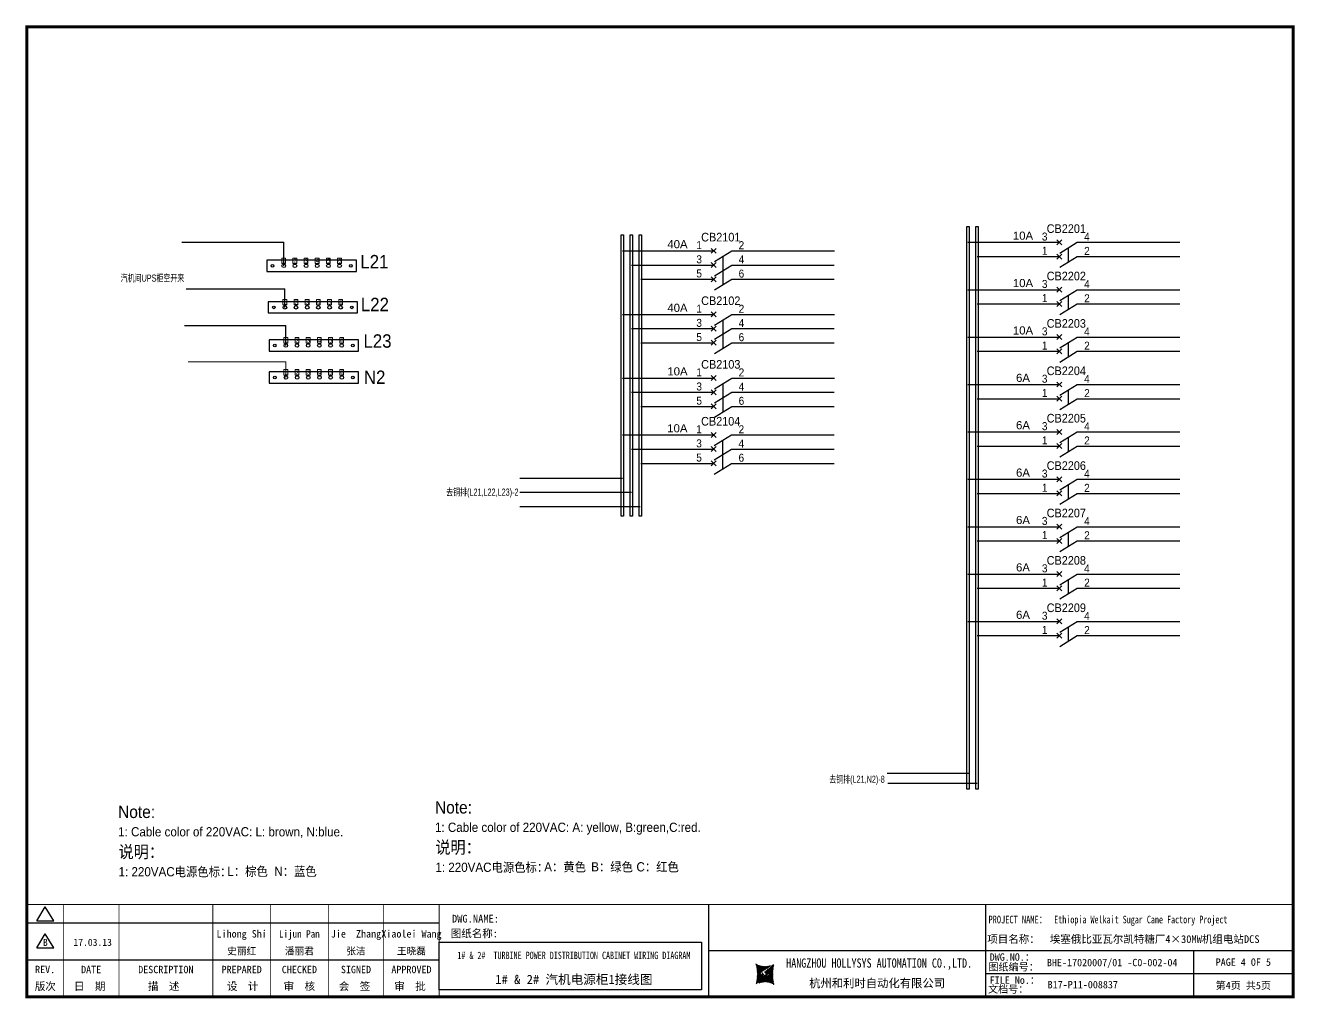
# Model space of a CAD drawing. Extents: x 81444 to 119867, y -54538 to -28747.
# Drawn here: x 106444 to 110570, y -41299 to -38137 of the extents above; entities that cross this region are included whole.
import ezdxf
from ezdxf.enums import TextEntityAlignment as Align
from ezdxf.lldxf.tags import DXFTag

# ---------------------------------------------------------------- set-up
doc = ezdxf.new("R2010")
doc.units = 0
doc.header["$LTSCALE"] = 100
doc.header["$MEASUREMENT"] = 0
for name, color, linetype in [('t', 1, 'Continuous'), ('标准图框及表格', 7, 'Continuous'), ('空气开关', 7, 'Continuous')]:
    doc.layers.add(name, color=color, linetype=linetype)
doc.layers.add('细实线', color=7, linetype='Continuous', lineweight=20)
doc.styles.add('HZ', font='arial.ttf', dxfattribs={"width": 0.7})
doc.styles.get("Standard").update_dxf_attribs({"font": ''})
doc.styles.get('Standard').set_extended_font_data('SimSun')
tags = doc.linetypes.add('CENTER', pattern=[2, 1.25, -0.25, 0.25, -0.25]).pattern_tags.tags
tags[10:11] = [DXFTag(74, 4), DXFTag(75, 0), DXFTag(340, '0'), DXFTag(46, 1.0), DXFTag(50, 0.0), DXFTag(44, 0.0), DXFTag(45, 0.0)]
tags[8:9] = [DXFTag(74, 4), DXFTag(75, 0), DXFTag(340, '0'), DXFTag(46, 1.0), DXFTag(50, 0.0), DXFTag(44, 0.0), DXFTag(45, 0.0)]
tags[6:7] = [DXFTag(74, 4), DXFTag(75, 0), DXFTag(340, '0'), DXFTag(46, 1.0), DXFTag(50, 0.0), DXFTag(44, 0.0), DXFTag(45, 0.0)]
tags[4:5] = [DXFTag(74, 4), DXFTag(75, 0), DXFTag(340, '0'), DXFTag(46, 1.0), DXFTag(50, 0.0), DXFTag(44, 0.0), DXFTag(45, 0.0)]
pattern_1 = [(45, (0, 0), (-0.736262898216564, 0.7362628982165641), [])]

# ---------------------------------------------------------------- blocks, each defined once
blk = doc.blocks.new('供电端子')
at = {"style": 'HZ', "width": 0.7}
blk.add_attdef('供电端子', (0, 0), '', height=17, dxfattribs=at)
blk = doc.blocks.new('图框')
at = {"layer": '标准图框及表格'}
h = blk.add_hatch(dxfattribs=at)
h.set_pattern_fill('ANSI31', color=5, scale=8.329863809039892, style=0)
h.set_pattern_definition(pattern_1)
edge = h.paths.add_edge_path()
edge.add_arc((2399.257256036391, -2998.153851416566), 55.18534773488954, 238.1092081981581, 291.6531626184834)
edge.add_line((2419.619937407027, -3049.445018414634), (2388.525499730735, -3070.242821799802))
edge.add_arc((2238.907377712399, -3078.328790578547), 135.3602868968974, 346.3915348661821, 374.2500326978034)
edge.add_line((2370.467593623529, -3110.177132109857), (2397.50623789792, -3087.85242802291))
edge.add_line((2391.339199201146, -3080.281448750429), (2396.143986595598, -3080.898839897796))
edge.add_spline(control_points=[(2397.470018868538, -3087.887634953957), (2398.35948137939, -3087.023080631327), (2399.970992452319, -3085.456697735681), (2399.869182150054, -3081.252294174519), (2397.426500162081, -3081.012803431273), (2396.121921064187, -3080.884897048199)], knot_values=[0, 0, 0, 0, 6.844331067525468, 12.40042740766005, 18.76924275352248, 18.76924275352248, 18.76924275352248, 18.76924275352248], weights=[1, 1, 1, 1, 1, 1], degree=3, periodic=0)
edge.add_spline(control_points=[(2388.515363058686, -3070.265433304907), (2387.789374929038, -3070.86905758363), (2386.478198365832, -3071.959237952229), (2385.544096281083, -3073.38263759949), (2385.127199159644, -3074.017912079413)], knot_values=[0, 0, 0, 0, 5.253673658024614, 9.488438564008057, 9.488438564008057, 9.488438564008057, 9.488438564008057], weights=[1, 1, 1, 1, 1], degree=3, periodic=0)
edge.add_spline(control_points=[(2386.272665588534, -3072.281716856574), (2385.721471206634, -3072.905523096015), (2384.632427465753, -3074.386714445929), (2384.912828655535, -3077.72895088909), (2387.858851342782, -3079.895552619193), (2390.185443934519, -3080.145534927004), (2391.314573401905, -3080.266855002868)], knot_values=[10.66597461496156, 10.66597461496156, 10.66597461496156, 10.66597461496156, 18.97770399508879, 28.89455822145742, 41.119553648298, 52.64692538081317, 52.64692538081317, 52.64692538081317, 52.64692538081317], weights=[1, 1, 1, 1, 1, 1, 1], degree=3, periodic=0)
h = blk.add_hatch(dxfattribs=at)
h.set_pattern_fill('ANSI31', color=3, scale=8.329863809039892, style=0)
h.set_pattern_definition(pattern_1)
edge = h.paths.add_edge_path()
edge.add_line((2402.469732125144, -3075.776359090531), (2407.706041465404, -3076.440586092609))
edge.add_spline(control_points=[(2401.044493204623, -3068.769946203269), (2400.155030693568, -3069.634500525768), (2398.543519620813, -3071.200883421574), (2398.645329922932, -3075.40528698259), (2401.088011911052, -3075.644777725895), (2402.392591008975, -3075.772684108895)], knot_values=[0, 0, 0, 0, 6.844331067526932, 12.40042740766158, 18.76924275352342, 18.76924275352342, 18.76924275352342, 18.76924275352342], weights=[1, 1, 1, 1, 1, 1], degree=3, periodic=0)
edge.add_line((2428.046918449632, -3046.480449047325), (2401.008274175249, -3068.805153134272))
edge.add_spline(control_points=[(2412.625169549749, -3083.918607966574), (2413.015644598316, -3083.422785431954), (2413.86377905187, -3082.052674005965), (2413.601683417044, -3078.928630268005), (2410.655660730175, -3076.762028538062), (2408.329068138031, -3076.512046230251), (2407.199938671052, -3076.390726154226)], knot_values=[12.65408913243743, 12.65408913243743, 12.65408913243743, 12.65408913243743, 18.97770399508879, 28.89455822145742, 41.119553648298, 52.64692538081317, 52.64692538081317, 52.64692538081317, 52.64692538081317], weights=[1, 1, 1, 1, 1, 1, 1], degree=3, periodic=0)
edge.add_line((2411.626283690712, -3084.975693399283), (2412.781242849298, -3083.732051979769))
edge.add_line((2410.021343801694, -3086.399138189481), (2411.626283690712, -3084.975693399414))
edge.add_line((2378.894574665755, -3107.212562742519), (2409.989012342048, -3086.414759357351))
edge.add_arc((2399.257256036391, -3158.503729740543), 55.18534773488965, 58.10920819815809, 111.6531626184834)
edge.add_arc((2559.607134360383, -3078.328790578547), 135.360286896897, 166.3915348661823, 194.2500326978024)
at = {"color": 7}
for p, q in [((2215.642035047145, -2851.581424744189), (2215.642035047145, -3151.581424744189)), ((3115.642035047145, -2851.581424744189), (3115.642035047145, -3151.581424744189)), ((0, -2911.581424744189), (1340.158172602998, -2911.581424744189)), ((2215.642035047145, -3001.581424744189), (3115.642035047145, -3001.581424744189)), ((3115.642035047145, -3001.581424744189), (4115.642035047145, -3001.581424744189)), ((3791.785572043125, -3001.581424744189), (3791.785572043125, -3151.581424744189)), ((0, -3031.581424744189), (1340.158172602998, -3031.581424744189)), ((4115.642035047145, -3076.581424744189), (3115.642035047145, -3076.581424744189))]:
    blk.add_line(p, q, dxfattribs=at)
at = {"color": 7, "const_width": 3}
blk.add_lwpolyline([(4115.642035047145, -2851.581424744189), (0, -2851.581424744189)], dxfattribs=at)
at = {"layer": 't', "color": 7}
for p, q in [((31.94938321653171, -2904.992613363662), (59.89920926059131, -2859.122325316828)), ((87.8490353046218, -2904.992613363662), (59.89920926059131, -2859.122325316828)), ((31.94938321653171, -2904.992613363662), (87.8490353046218, -2904.992613363662)), ((31.94938321653171, -2992.977239491032), (59.89920926059131, -2947.106951444141)), ((87.8490353046218, -2992.977239491032), (59.89920926059131, -2947.106951444141)), ((31.94938321653171, -2992.977239491032), (87.8490353046218, -2992.977239491032))]:
    blk.add_line(p, q, dxfattribs=at)
at = {"layer": 't', "color": 7, "const_width": 9.61519705431492}
blk.add_lwpolyline([(4115.642035047145, -3151.581424744189), (4115.642035047145, 0), (0, 0), (0, -3151.581424744189)], close=True, dxfattribs=at)
at = {"layer": 't', "color": 7, "const_width": 2.40379926357873}
for points in [[(118.7653193609731, -2852.783324375967), (118.7653193609731, -3151.581424744189)], [(299.0502641293569, -2852.783324375967), (299.0502641293569, -3151.581424744189)], [(604.3883150879992, -2852.783324375967), (604.3883150879992, -3156.41304604568)], [(791.9882990770857, -2852.783324375967), (791.9882990770857, -3156.41304604568)], [(979.588283066143, -2852.783324375967), (979.588283066143, -3156.41304604568)], [(1159.873227834585, -2852.783324375967), (1159.873227834585, -3156.41304604568)], [(1340.158172602998, -2852.783324375967), (1340.158172602998, -3156.41304604568)]]:
    blk.add_lwpolyline(points, dxfattribs=at)
at = {"color": 7, "linetype": 'CENTER'}
for s, height, p in [('图纸编号：', 24, (3125.2212882557, -3066.664538382978)), ('杭州和利时自动化有限公司', 27, (2542.549152440595, -3121.114498389041)), ('文档号：', 24, (3124.032392707933, -3138.728717091954))]:
    blk.add_text(s, height=height, dxfattribs=at).set_placement(p)
at = {"color": 7, "flags": 8}
for tag, p, height in [('DWG.NAME:', (1381.636459220965, -2910.37952511241), 25), ('PROJECTNAME:', (3125.480185663539, -2912.807924402037), 24), ('PROJECTNAME：', (3339.10867075545, -2913.108539231762), 25), ('DWG.NO.:', (3128.186172261583, -3030.402470643486), 24), ('图纸编号', (3315.362718925957, -3052.404678158069), 24), ('FILENO.:', (3128.672545599984, -3106.104124450346), 24), ('文档号', (3317.726365529132, -3124.132485953713), 24)]:
    blk.add_attdef(tag, p, '', height=height, dxfattribs=at)
for tag, height, p in [('A', 23, (59.89920926059131, -2974.881554149018)), ('设计时间', 23, (213.8658221408186, -2974.881554149018)), ('RENLIU', 24, (698.1883070825425, -2950.380597809435)), ('SHUFENWANG', 24, (885.7882910716289, -2950.380597809435)), ('FANGHOU', 24, (1069.730755450379, -2950.380597809435)), ('DANDANLI', 24, (1250.015700218792, -2950.380597809435)), ('刘仁', 23, (698.1883070825425, -3002.188376027443)), ('王姝芬', 23, (885.7882910716289, -3002.188376027443)), ('侯方', 23, (1069.730755450379, -3002.188376027443)), ('李丹丹', 23, (1250.015700218792, -3002.188376027443)), ('#10STATIONONTROLCABINETCOVER', 30, (1777.900103825072, -3017.182374560078)), ('REV.', 24, (59.38265968048654, -3063.048954873535)), ('DATE', 24, (208.907791745165, -3063.048954873535)), ('DESCRIPTION', 24, (451.7192896086781, -3063.048954873535)), ('PREPARED', 24, (698.1883070825425, -3063.048954873535)), ('CHECKED', 24, (885.7882910716144, -3063.048954873535)), ('SIGNED', 24, (1069.730755450364, -3063.048954873535)), ('APPROVED', 24, (1250.015700218792, -3063.048954873535)), ('PAGEXOFX', 24, (3953.713803545135, -3039.081424744189)), ('图纸名称', 30, (1777.900103825072, -3094.695064044037)), ('第几页共几页', 24, (3953.713803545135, -3114.081424744189))]:
    blk.add_attdef(tag, text='', height=height, dxfattribs=at).set_placement(p, align=Align.MIDDLE)
for tag, p in [('图纸名称:', (1377.81237181677, -2965.923337057193)), ('项目名称：', (3121.562334825969, -2984.305160940257)), ('项目名称：', (3325.036680579346, -2984.305160940257))]:
    blk.add_attdef(tag, text='', height=25, dxfattribs=at).set_placement(p, align=Align.BOTTOM_LEFT)
at = {"color": 7, "width": 0.8, "flags": 8}
blk.add_attdef('HANGZHOUHOLLYSYSAUTOMATIONCO.,LTD.', text='', height=24, dxfattribs=at).set_placement((2770.082304289484, -3045.714803244191), align=Align.MIDDLE)
at = {"layer": 't', "color": 7}
for s, p in [('版次', (59.89920926059131, -3117.600441270843)), ('日  期', (204.1999693705875, -3117.600441270843)), ('描  述', (444.4895954714448, -3117.600441270843)), ('设  计', (701.4970341851513, -3117.600441270843)), ('审  核', (885.5947788425256, -3117.600441270843)), ('会  签', (1065.022933075787, -3117.600441270843)), ('审  批', (1245.3078778442, -3117.600441270843))]:
    blk.add_text(s, height=25, dxfattribs=at).set_placement(p, align=Align.MIDDLE_CENTER)
at = {"layer": '标准图框及表格', "color": 5, "style": 'HZ'}
for s, p in [('pgqh', (2373.884875617339, -3059.677228196226)), ('hollilas', (2374.051901626051, -3085.968484618272))]:
    blk.add_text(s, height=5.205656721233694, dxfattribs=at).set_placement(p)
at = {"layer": '标准图框及表格', "color": 3, "style": 'HZ'}
for s, height, p in [('auto', 8.676094535389492, (2400.907127263781, -3074.200036411981)), ('hollysys', 4.338047267694746, (2402.5381050141, -3099.731461394062))]:
    blk.add_text(s, height=height, dxfattribs=at).set_placement(p)

msp = doc.modelspace()

# ---------------------------------------------------------------- linework, layer by layer
at = {"color": 2}
for p, q in [((106952.8044429716, -38841.39289597475), (107284.1794010996, -38841.39289597475)), ((107284.1794010996, -38918.02877951443), (107284.1794010996, -38841.39289597475)), ((108384.9716485983, -38869.21928104983), (108681.6362622275, -38869.21928104983)), ((108740.1899935387, -38869.21928104983), (109073.885455685, -38869.21928104983)), ((108384.9716485983, -39075.90340961389), (108681.6362622275, -39075.90340961389)), ((108740.1899935387, -39075.90340961389), (109073.885455685, -39075.90340961389)), ((108384.9716485983, -39282.58753817794), (108681.6362622275, -39282.58753817794)), ((108740.1899935387, -39282.58753817794), (109073.885455685, -39282.58753817794)), ((108384.6963388769, -39467.52482576229), (108681.3609525062, -39467.52482576229)), ((108739.9146838173, -39467.52482576229), (109073.6101459636, -39467.52482576229)), ((108051.6025861858, -39607.54713676416), (108385.2980483321, -39607.54713676416))]:
    msp.add_line(p, q, dxfattribs=at)
at = {"color": 43}
for p, q in [((109508.0404815811, -38841.56924649297), (109804.7050952104, -38841.56924649297)), ((109863.2588265215, -38841.56924649297), (110196.9542886678, -38841.56924649297)), ((109508.0404815811, -38995.56924649297), (109804.7050952104, -38995.56924649297)), ((109863.2588265215, -38995.56924649297), (110196.9542886678, -38995.56924649297)), ((109508.0404815811, -39149.56924649297), (109804.7050952104, -39149.56924649297)), ((109863.2588265215, -39149.56924649297), (110196.9542886678, -39149.56924649297)), ((109508.0404815811, -39303.56924649297), (109804.7050952104, -39303.56924649297)), ((109863.2588265215, -39303.56924649297), (110196.9542886678, -39303.56924649297)), ((109508.0404815811, -39457.56924649297), (109804.7050952104, -39457.56924649297)), ((109863.2588265215, -39457.56924649297), (110196.9542886678, -39457.56924649297)), ((109508.0404815811, -39611.56924649297), (109804.7050952104, -39611.56924649297)), ((109863.2588265215, -39611.56924649297), (110196.9542886678, -39611.56924649297)), ((109508.0404815811, -39765.56924649297), (109804.7050952104, -39765.56924649297)), ((109863.2588265215, -39765.56924649297), (110196.9542886678, -39765.56924649297)), ((109508.0404815811, -39919.56924649297), (109804.7050952104, -39919.56924649297)), ((109863.2588265215, -39919.56924649297), (110196.9542886678, -39919.56924649297)), ((109508.0404815811, -40073.56924649297), (109804.7050952104, -40073.56924649297)), ((109863.2588265215, -40073.56924649297), (110196.9542886678, -40073.56924649297)), ((109245.8472951735, -40566.5539183299), (109512.3559343575, -40566.5539183299))]:
    msp.add_line(p, q, dxfattribs=at)
at = {"color": 6}
for p, q in [((109812.7969740577, -38849.66112534031), (109796.613216363, -38833.47736764564)), ((109796.613216363, -38849.66112534031), (109812.7969740577, -38833.47736764564)), ((109806.7871515854, -38876.35723267061), (109863.2588265215, -38841.56924649297)), ((108689.7281410749, -38877.31115989717), (108673.5443833802, -38861.1274022025)), ((108673.5443833802, -38877.31115989717), (108689.7281410749, -38861.1274022025)), ((108683.7183186026, -38904.00726722746), (108740.1899935387, -38869.21928104983)), ((109796.613216363, -38895.77276077181), (109812.7969740577, -38879.58900307714)), ((109812.7969740577, -38895.77276077181), (109796.613216363, -38879.58900307714)), ((109806.7871515854, -38922.46886810211), (109863.2588265215, -38887.68088192448)), ((108673.5443833802, -38923.42279532867), (108689.7281410749, -38907.239037634)), ((108689.7281410749, -38923.42279532867), (108673.5443833802, -38907.239037634)), ((108683.7183186026, -38950.11890265896), (108740.1899935387, -38915.33091648133)), ((108673.5443833802, -38969.53443076017), (108689.7281410749, -38953.3506730655)), ((108689.7281410749, -38969.53443076017), (108673.5443833802, -38953.3506730655)), ((108683.7183186026, -38996.23053809047), (108740.1899935387, -38961.44255191283)), ((109812.7969740577, -39003.66112534031), (109796.613216363, -38987.47736764564)), ((109796.613216363, -39003.66112534031), (109812.7969740577, -38987.47736764564)), ((109806.7871515854, -39030.35723267061), (109863.2588265215, -38995.56924649297)), ((109812.7969740577, -39049.77276077181), (109796.613216363, -39033.58900307714)), ((109796.613216363, -39049.77276077181), (109812.7969740577, -39033.58900307714)), ((109806.7871515854, -39076.46886810211), (109863.2588265215, -39041.68088192448)), ((108689.7281410749, -39083.99528846122), (108673.5443833802, -39067.81153076655)), ((108673.5443833802, -39083.99528846122), (108689.7281410749, -39067.81153076655)), ((108683.7183186026, -39110.69139579152), (108740.1899935387, -39075.90340961389)), ((108673.5443833802, -39130.10692389272), (108689.7281410749, -39113.92316619805)), ((108689.7281410749, -39130.10692389272), (108673.5443833802, -39113.92316619805)), ((108683.7183186026, -39156.80303122302), (108740.1899935387, -39122.01504504539)), ((109796.613216363, -39157.66112534031), (109812.7969740577, -39141.47736764564)), ((109812.7969740577, -39157.66112534031), (109796.613216363, -39141.47736764564)), ((108673.5443833802, -39176.21855932422), (108689.7281410749, -39160.03480162955)), ((108689.7281410749, -39176.21855932422), (108673.5443833802, -39160.03480162955)), ((108683.7183186026, -39202.91466665452), (108740.1899935387, -39168.12668047689)), ((109796.613216363, -39203.77276077181), (109812.7969740577, -39187.58900307714)), ((109812.7969740577, -39203.77276077181), (109796.613216363, -39187.58900307714)), ((109806.7871515854, -39184.35723267061), (109863.2588265215, -39149.56924649297)), ((109806.7871515854, -39230.46886810211), (109863.2588265215, -39195.68088192448)), ((108689.7281410749, -39290.67941702528), (108673.5443833802, -39274.49565933061)), ((108673.5443833802, -39290.67941702528), (108689.7281410749, -39274.49565933061)), ((108683.7183186026, -39317.37552435557), (108740.1899935387, -39282.58753817794)), ((109812.7969740577, -39311.66112534031), (109796.613216363, -39295.47736764564)), ((109796.613216363, -39311.66112534031), (109812.7969740577, -39295.47736764564)), ((109806.7871515854, -39338.35723267061), (109863.2588265215, -39303.56924649297)), ((108673.5443833802, -39336.79105245678), (108689.7281410749, -39320.60729476211)), ((108689.7281410749, -39336.79105245678), (108673.5443833802, -39320.60729476211)), ((108683.7183186026, -39363.48715978707), (108740.1899935387, -39328.69917360944)), ((109812.7969740577, -39357.77276077181), (109796.613216363, -39341.58900307714)), ((109796.613216363, -39357.77276077181), (109812.7969740577, -39341.58900307714)), ((109806.7871515854, -39384.46886810211), (109863.2588265215, -39349.68088192448)), ((108673.5443833802, -39382.90268788828), (108689.7281410749, -39366.71893019361)), ((108689.7281410749, -39382.90268788828), (108673.5443833802, -39366.71893019361)), ((108683.7183186026, -39409.59879521858), (108740.1899935387, -39374.81080904094)), ((108689.4528313535, -39475.61670460962), (108673.2690736588, -39459.43294691495)), ((108673.2690736588, -39475.61670460962), (108689.4528313535, -39459.43294691495)), ((108683.4430088812, -39502.31281193992), (108739.9146838173, -39467.52482576229)), ((109796.613216363, -39465.66112534031), (109812.7969740577, -39449.47736764564)), ((109812.7969740577, -39465.66112534031), (109796.613216363, -39449.47736764564)), ((109806.7871515854, -39492.35723267061), (109863.2588265215, -39457.56924649297)), ((108673.2690736588, -39521.72834004113), (108689.4528313535, -39505.54458234645)), ((108689.4528313535, -39521.72834004113), (108673.2690736588, -39505.54458234645)), ((108683.4430088812, -39548.42444737142), (108739.9146838173, -39513.63646119379)), ((109796.613216363, -39511.77276077181), (109812.7969740577, -39495.58900307714)), ((109812.7969740577, -39511.77276077181), (109796.613216363, -39495.58900307714)), ((109806.7871515854, -39538.46886810211), (109863.2588265215, -39503.68088192448)), ((108673.2690736588, -39567.83997547263), (108689.4528313535, -39551.65621777796)), ((108689.4528313535, -39567.83997547263), (108673.2690736588, -39551.65621777796)), ((108683.4430088812, -39594.53608280292), (108739.9146838173, -39559.74809662529)), ((109812.7969740577, -39619.66112534031), (109796.613216363, -39603.47736764564)), ((109796.613216363, -39619.66112534031), (109812.7969740577, -39603.47736764564)), ((109806.7871515854, -39646.35723267061), (109863.2588265215, -39611.56924649297)), ((109812.7969740577, -39665.77276077181), (109796.613216363, -39649.58900307714)), ((109796.613216363, -39665.77276077181), (109812.7969740577, -39649.58900307714)), ((109806.7871515854, -39692.46886810211), (109863.2588265215, -39657.68088192448)), ((109812.7969740577, -39773.66112534031), (109796.613216363, -39757.47736764564)), ((109796.613216363, -39773.66112534031), (109812.7969740577, -39757.47736764564)), ((109806.7871515854, -39800.35723267061), (109863.2588265215, -39765.56924649297)), ((109812.7969740577, -39819.77276077181), (109796.613216363, -39803.58900307714)), ((109796.613216363, -39819.77276077181), (109812.7969740577, -39803.58900307714)), ((109806.7871515854, -39846.46886810211), (109863.2588265215, -39811.68088192448)), ((109796.613216363, -39927.66112534031), (109812.7969740577, -39911.47736764564)), ((109812.7969740577, -39927.66112534031), (109796.613216363, -39911.47736764564)), ((109806.7871515854, -39954.35723267061), (109863.2588265215, -39919.56924649297)), ((109796.613216363, -39973.77276077181), (109812.7969740577, -39957.58900307714)), ((109812.7969740577, -39973.77276077181), (109796.613216363, -39957.58900307714)), ((109806.7871515854, -40000.46886810211), (109863.2588265215, -39965.68088192448)), ((109812.7969740577, -40081.66112534031), (109796.613216363, -40065.47736764564)), ((109796.613216363, -40081.66112534031), (109812.7969740577, -40065.47736764564)), ((109806.7871515854, -40108.35723267061), (109863.2588265215, -40073.56924649297)), ((109812.7969740577, -40127.77276077181), (109796.613216363, -40111.58900307714)), ((109796.613216363, -40127.77276077181), (109812.7969740577, -40111.58900307714)), ((109806.7871515854, -40154.46886810211), (109863.2588265215, -40119.68088192448))]:
    msp.add_line(p, q, dxfattribs=at)
at = {"color": 5}
for p, q in [((109537.7404815812, -38887.68088192448), (109804.7050952104, -38887.68088192448)), ((109863.2588265215, -38887.68088192448), (110196.3646390026, -38887.68088192448)), ((109537.7404815812, -39041.68088192448), (109804.7050952104, -39041.68088192448)), ((109863.2588265215, -39041.68088192448), (110196.3646390026, -39041.68088192448)), ((109537.7404815812, -39195.68088192448), (109804.7050952104, -39195.68088192448)), ((109863.2588265215, -39195.68088192448), (110196.3646390026, -39195.68088192448)), ((109537.7404815812, -39349.68088192448), (109804.7050952104, -39349.68088192448)), ((109863.2588265215, -39349.68088192448), (110196.3646390026, -39349.68088192448)), ((109537.7404815812, -39503.68088192448), (109804.7050952104, -39503.68088192448)), ((109863.2588265215, -39503.68088192448), (110196.3646390026, -39503.68088192448)), ((109537.7404815812, -39657.68088192448), (109804.7050952104, -39657.68088192448)), ((109863.2588265215, -39657.68088192448), (110196.3646390026, -39657.68088192448)), ((109537.7404815812, -39811.68088192448), (109804.7050952104, -39811.68088192448)), ((109863.2588265215, -39811.68088192448), (110196.3646390026, -39811.68088192448)), ((109537.7404815812, -39965.68088192448), (109804.7050952104, -39965.68088192448)), ((109863.2588265215, -39965.68088192448), (110196.3646390026, -39965.68088192448)), ((109537.7404815812, -40119.68088192448), (109804.7050952104, -40119.68088192448)), ((109863.2588265215, -40119.68088192448), (110196.3646390026, -40119.68088192448)), ((109247.3108294153, -40598.98619139868), (109537.9087609978, -40598.98619139868))]:
    msp.add_line(p, q, dxfattribs=at)
at = {"color": 3}
for p, q in [((108414.6716485983, -38915.33091648133), (108681.6362622275, -38915.33091648133)), ((108740.1899935387, -38915.33091648133), (109073.2958060198, -38915.33091648133)), ((106966.8336938714, -38992.28189250347), (107287.8914864457, -38992.28189250347)), ((107287.8914864457, -39052.98139652208), (107287.8914864457, -38992.28189250347)), ((108414.6716485983, -39122.01504504539), (108681.6362622275, -39122.01504504539)), ((108740.1899935387, -39122.01504504539), (109073.2958060198, -39122.01504504539)), ((108414.6716485983, -39328.69917360944), (108681.6362622275, -39328.69917360944)), ((108740.1899935387, -39328.69917360944), (109073.2958060198, -39328.69917360944)), ((108414.3963388769, -39513.63646119379), (108681.3609525062, -39513.63646119379)), ((108739.9146838173, -39513.63646119379), (109073.0204962984, -39513.63646119379)), ((108051.6025861858, -39653.65877219566), (108414.1742098439, -39653.65877219566))]:
    msp.add_line(p, q, dxfattribs=at)
at = {"color": 1}
for p, q in [((108444.65252771, -38961.44255191283), (108681.6362622275, -38961.44255191283)), ((108740.1899935387, -38961.44255191283), (109073.2958060198, -38961.44255191283)), ((106961.693446775, -39111.78853702733), (107291.0851115162, -39111.78853702732)), ((107291.0851115162, -39176.71007162199), (107291.0851115162, -39111.78853702732)), ((108444.65252771, -39168.12668047689), (108681.6362622275, -39168.12668047689)), ((108740.1899935387, -39168.12668047689), (109073.2958060198, -39168.12668047689)), ((108444.65252771, -39374.81080904094), (108681.6362622275, -39374.81080904094)), ((108740.1899935387, -39374.81080904094), (109073.2958060198, -39374.81080904094)), ((108444.3772179886, -39559.74809662529), (108681.3609525062, -39559.74809662529)), ((108739.9146838173, -39559.74809662529), (109073.0204962984, -39559.74809662529)), ((108051.6025861858, -39699.77040762716), (108442.6775758699, -39699.77040762716))]:
    msp.add_line(p, q, dxfattribs=at)
at = {"color": 2}
for points in [[(108388.958934922, -38817.51928104985), (108388.958934922, -39731.93326976688), (108381.1216485983, -39731.93326976688), (108381.1216485983, -38817.51928104985)], [(107229.7294010996, -38936.17877951443), (107520.1294010996, -38936.17877951443), (107520.1294010996, -38899.87877951443), (107229.7294010996, -38899.87877951443)]]:
    msp.add_lwpolyline(points, close=True, dxfattribs=at)
at = {"color": 3}
for points in [[(108418.108934922, -38817.51928104985), (108418.108934922, -39731.93326976688), (108410.2716485983, -39731.93326976688), (108410.2716485983, -38817.51928104985)], [(107233.4414864458, -39071.13139652208), (107523.8414864457, -39071.13139652208), (107523.8414864457, -39034.83139652208), (107233.4414864458, -39034.83139652208)]]:
    msp.add_lwpolyline(points, close=True, dxfattribs=at)
at = {"color": 1}
for points in [[(108447.2589349219, -38817.51928104985), (108447.2589349219, -39731.93326976688), (108439.4216485983, -39731.93326976688), (108439.4216485983, -38817.51928104985)], [(107236.6351115162, -39194.86007162199), (107527.0351115162, -39194.86007162199), (107527.0351115162, -39158.56007162199), (107236.6351115162, -39158.56007162199)], [(107789.4078680878, -41115.77793627151), (108641.9249480868, -41115.77793627151), (108641.9249480868, -41270.73222866069), (107789.4078680878, -41270.73222866069)]]:
    msp.add_lwpolyline(points, close=True, dxfattribs=at)
at = {"color": 43}
msp.add_lwpolyline([(109512.0277679048, -38789.86924649299), (109512.0277679048, -40618.69722392705), (109504.1904815812, -40618.69722392705), (109504.1904815812, -38789.86924649299)], close=True, dxfattribs=at)
at = {"color": 5}
for points in [[(109541.1777679048, -38789.86924649299), (109541.1777679048, -40618.69722392705), (109533.3404815811, -40618.69722392705), (109533.3404815811, -38789.86924649299)], [(107236.8984755928, -39298.84125505851), (107527.2984755928, -39298.84125505851), (107527.2984755928, -39262.54125505851), (107236.8984755928, -39262.54125505851)]]:
    msp.add_lwpolyline(points, close=True, dxfattribs=at)
for centre, radius in [((107247.8794010996, -38918.02877951443), 4.356000000000001), ((107284.1794010996, -38918.02877951443), 5.808000000000001), ((107320.4794010996, -38918.02877951443), 5.808000000000001), ((107356.7794010996, -38918.02877951443), 5.808000000000001), ((107393.0794010996, -38918.02877951443), 5.808000000000001), ((107429.3794010996, -38918.02877951443), 5.808000000000001), ((107465.6794010996, -38918.02877951443), 5.808000000000001), ((107501.9794010996, -38918.02877951443), 4.356000000000001), ((107251.5914864457, -39052.98139652208), 4.356000000000001), ((107287.8914864457, -39052.98139652208), 5.808000000000001), ((107324.1914864458, -39052.98139652208), 5.808000000000001), ((107360.4914864458, -39052.98139652208), 5.808000000000001), ((107396.7914864458, -39052.98139652208), 5.808000000000001), ((107433.0914864457, -39052.98139652208), 5.808000000000001), ((107469.3914864457, -39052.98139652208), 5.808000000000001), ((107505.6914864458, -39052.98139652208), 4.356000000000001), ((107254.7851115162, -39176.71007162199), 4.356000000000001), ((107291.0851115162, -39176.71007162199), 5.808000000000001), ((107327.3851115162, -39176.71007162199), 5.808000000000001), ((107363.6851115162, -39176.71007162199), 5.808000000000001), ((107399.9851115161, -39176.71007162199), 5.808000000000001), ((107436.2851115162, -39176.71007162199), 5.808000000000001), ((107472.5851115162, -39176.71007162199), 5.808000000000001), ((107508.8851115162, -39176.71007162199), 4.356000000000001), ((107255.0484755928, -39280.69125505851), 4.356000000000001), ((107291.3484755929, -39280.69125505851), 5.808000000000001), ((107327.6484755928, -39280.69125505851), 5.808000000000001), ((107363.9484755928, -39280.69125505851), 5.808000000000001), ((107400.2484755928, -39280.69125505851), 5.808000000000001), ((107436.5484755928, -39280.69125505851), 5.808000000000001), ((107472.8484755929, -39280.69125505851), 5.808000000000001), ((107509.1484755928, -39280.69125505851), 4.356000000000001)]:
    msp.add_circle(centre, radius)
at = {"layer": '空气开关', "color": 6}
for p, q in [((109835.0229890535, -38905.07487501328), (109835.0229890535, -38858.9632395818)), ((108711.9541560707, -38932.72490957013), (108711.9541560707, -38886.61327413866)), ((108711.9541560707, -38978.83654500164), (108711.9541560707, -38932.72490957016)), ((109835.0229890535, -39059.07487501328), (109835.0229890535, -39012.9632395818)), ((108711.9541560707, -39139.40903813419), (108711.9541560707, -39093.29740270272)), ((108711.9541560707, -39185.52067356569), (108711.9541560707, -39139.40903813422)), ((109835.0229890535, -39213.07487501328), (109835.0229890535, -39166.9632395818)), ((108711.9541560707, -39346.09316669824), (108711.9541560707, -39299.98153126677)), ((108711.9541560707, -39392.20480212975), (108711.9541560707, -39346.09316669827)), ((109835.0229890535, -39367.07487501328), (109835.0229890535, -39320.9632395818)), ((109835.0229890535, -39521.07487501328), (109835.0229890535, -39474.9632395818)), ((108711.6788463493, -39531.03045428259), (108711.6788463493, -39484.91881885112)), ((108711.6788463493, -39577.14208971409), (108711.6788463493, -39531.03045428262)), ((109835.0229890535, -39675.07487501328), (109835.0229890535, -39628.9632395818)), ((109835.0229890535, -39829.07487501328), (109835.0229890535, -39782.9632395818)), ((109835.0229890535, -39983.07487501328), (109835.0229890535, -39936.9632395818)), ((109835.0229890535, -40137.07487501328), (109835.0229890535, -40090.9632395818))]:
    msp.add_line(p, q, dxfattribs=at)
at = {"layer": '细实线', "color": 5}
for p in [(106973.3879902729, -39229.39950923428), (107291.3484755929, -39280.69125505851)]:
    msp.add_line(p, (107291.3484755929, -39229.39950923432), dxfattribs=at)
at = {"layer": '细实线', "color": 7}
for points in [[(107277.7923355164, -38892.6141761449), (107290.2439797483, -38892.6141761449), (107290.2439797483, -38910.18293444472), (107277.7923355164, -38910.18293444472)], [(107314.0923355164, -38892.6141761449), (107326.5439797484, -38892.6141761449), (107326.5439797484, -38910.18293444472), (107314.0923355164, -38910.18293444472)], [(107350.3923355164, -38892.6141761449), (107362.8439797483, -38892.6141761449), (107362.8439797483, -38910.18293444472), (107350.3923355164, -38910.18293444472)], [(107386.6923355164, -38892.6141761449), (107399.1439797484, -38892.6141761449), (107399.1439797484, -38910.18293444472), (107386.6923355164, -38910.18293444472)], [(107422.9923355164, -38892.6141761449), (107435.4439797484, -38892.6141761449), (107435.4439797484, -38910.18293444472), (107422.9923355164, -38910.18293444472)], [(107459.2923355164, -38892.6141761449), (107471.7439797483, -38892.6141761449), (107471.7439797483, -38910.18293444472), (107459.2923355164, -38910.18293444472)], [(107281.5044208626, -39027.56679315255), (107293.9560650945, -39027.56679315255), (107293.9560650945, -39045.13555145237), (107281.5044208626, -39045.13555145237)], [(107317.8044208626, -39027.56679315255), (107330.2560650945, -39027.56679315255), (107330.2560650945, -39045.13555145237), (107317.8044208626, -39045.13555145237)], [(107354.1044208626, -39027.56679315255), (107366.5560650945, -39027.56679315255), (107366.5560650945, -39045.13555145237), (107354.1044208626, -39045.13555145237)], [(107390.4044208626, -39027.56679315255), (107402.8560650945, -39027.56679315255), (107402.8560650945, -39045.13555145237), (107390.4044208626, -39045.13555145237)], [(107426.7044208626, -39027.56679315255), (107439.1560650945, -39027.56679315255), (107439.1560650945, -39045.13555145237), (107426.7044208626, -39045.13555145237)], [(107463.0044208626, -39027.56679315255), (107475.4560650945, -39027.56679315255), (107475.4560650945, -39045.13555145237), (107463.0044208626, -39045.13555145237)], [(107284.698045933, -39151.29546825245), (107297.1496901649, -39151.29546825245), (107297.1496901649, -39168.86422655227), (107284.698045933, -39168.86422655227)], [(107320.998045933, -39151.29546825245), (107333.4496901649, -39151.29546825245), (107333.4496901649, -39168.86422655227), (107320.998045933, -39168.86422655227)], [(107357.298045933, -39151.29546825245), (107369.7496901649, -39151.29546825245), (107369.7496901649, -39168.86422655227), (107357.298045933, -39168.86422655227)], [(107393.598045933, -39151.29546825245), (107406.0496901649, -39151.29546825245), (107406.0496901649, -39168.86422655227), (107393.598045933, -39168.86422655227)], [(107429.898045933, -39151.29546825245), (107442.3496901649, -39151.29546825245), (107442.3496901649, -39168.86422655227), (107429.898045933, -39168.86422655227)], [(107466.198045933, -39151.29546825245), (107478.6496901649, -39151.29546825245), (107478.6496901649, -39168.86422655227), (107466.198045933, -39168.86422655227)], [(107284.9614100097, -39255.27665168898), (107297.4130542416, -39255.27665168898), (107297.4130542416, -39272.8454099888), (107284.9614100097, -39272.8454099888)], [(107321.2614100097, -39255.27665168898), (107333.7130542416, -39255.27665168898), (107333.7130542416, -39272.8454099888), (107321.2614100097, -39272.8454099888)], [(107357.5614100097, -39255.27665168898), (107370.0130542416, -39255.27665168898), (107370.0130542416, -39272.8454099888), (107357.5614100097, -39272.8454099888)], [(107393.8614100097, -39255.27665168898), (107406.3130542416, -39255.27665168898), (107406.3130542416, -39272.8454099888), (107393.8614100097, -39272.8454099888)], [(107430.1614100097, -39255.27665168898), (107442.6130542416, -39255.27665168898), (107442.6130542416, -39272.8454099888), (107430.1614100097, -39272.8454099888)], [(107466.4614100097, -39255.27665168898), (107478.9130542416, -39255.27665168898), (107478.9130542416, -39272.8454099888), (107466.4614100097, -39272.8454099888)]]:
    msp.add_lwpolyline(points, close=True, dxfattribs=at)

# ---------------------------------------------------------------- block references
at = {"color": 1}
ref = msp.add_blockref('图框', (106449.2496954848, -38141.47210821904), dxfattribs=at)
ref.add_attrib('第几页共几页', '第4页 共5页', dxfattribs={"color": 7, "height": 24, "flags": 8}).set_placement((110402.9634990299, -41255.55353296323), align=Align.MIDDLE)
ref.add_attrib('图纸编号', 'BHE-17020007/01 -C0-002-04', (109764.6124144107, -41193.87678637711), dxfattribs={"color": 7, "height": 24, "flags": 8})
ref.add_attrib('文档号', 'B17-P11-008837', (109766.9760610139, -41265.60459417275), dxfattribs={"color": 7, "height": 24, "flags": 8})
ref.add_attrib('图纸名称', '1# & 2# 汽机电源柜1接线图', dxfattribs={"color": 7, "height": 30, "flags": 8}).set_placement((108227.1497993098, -41236.16717226308), align=Align.MIDDLE)
ref.add_attrib('刘仁', '史丽红', dxfattribs={"color": 7, "height": 23, "flags": 8}).set_placement((107147.4380025673, -41143.66048424648), align=Align.MIDDLE)
ref.add_attrib('王姝芬', '潘丽君', dxfattribs={"color": 7, "height": 23, "flags": 8}).set_placement((107335.0379865564, -41143.66048424648), align=Align.MIDDLE)
ref.add_attrib('侯方', '张洁', dxfattribs={"color": 7, "height": 23, "flags": 8}).set_placement((107518.9804509351, -41143.66048424648), align=Align.MIDDLE)
ref.add_attrib('李丹丹', '王晓磊', dxfattribs={"color": 7, "height": 23, "flags": 8}).set_placement((107699.2653957036, -41143.66048424648), align=Align.MIDDLE)
ref.add_attrib('设计时间', '17.03.13', dxfattribs={"color": 7, "height": 23, "flags": 8}).set_placement((106663.1155176256, -41116.35366236806), align=Align.MIDDLE)
ref.add_attrib('A', 'B', dxfattribs={"color": 7, "height": 23, "flags": 8}).set_placement((106509.1489047454, -41116.35366236806), align=Align.MIDDLE)
ref.add_attrib('REV.', 'REV.', dxfattribs={"color": 7, "height": 24, "flags": 8}).set_placement((106508.6323551653, -41204.52106309257), align=Align.MIDDLE)
ref.add_attrib('DATE', 'DATE', dxfattribs={"color": 7, "height": 24, "flags": 8}).set_placement((106658.1574872299, -41204.52106309257), align=Align.MIDDLE)
ref.add_attrib('DESCRIBE', 'DESCRIPTION', dxfattribs={"color": 7, "height": 24, "flags": 8}).set_placement((106900.9689850934, -41204.52106309257), align=Align.MIDDLE)
ref.add_attrib('PREPARE', 'PREPARED', dxfattribs={"color": 7, "height": 24, "flags": 8}).set_placement((107147.4380025673, -41204.52106309257), align=Align.MIDDLE)
ref.add_attrib('VERIFY', 'CHECKED', dxfattribs={"color": 7, "height": 24, "flags": 8}).set_placement((107335.0379865564, -41204.52106309257), align=Align.MIDDLE)
ref.add_attrib('SIGN', 'SIGNED', dxfattribs={"color": 7, "height": 24, "flags": 8}).set_placement((107518.9804509351, -41204.52106309257), align=Align.MIDDLE)
ref.add_attrib('APPROVER', 'APPROVED', dxfattribs={"color": 7, "height": 24, "flags": 8}).set_placement((107699.2653957036, -41204.52106309257), align=Align.MIDDLE)
ref.add_attrib('RENLIU', 'Lihong Shi', dxfattribs={"color": 7, "height": 24, "flags": 8}).set_placement((107147.4380025673, -41091.85270602848), align=Align.MIDDLE)
ref.add_attrib('SHUFENWANG', 'Lijun Pan', dxfattribs={"color": 7, "height": 24, "width": 0.9, "flags": 8}).set_placement((107335.0379865564, -41091.85270602848), align=Align.MIDDLE)
ref.add_attrib('FANGHOU', 'Jie  Zhang', dxfattribs={"color": 7, "height": 24, "flags": 8}).set_placement((107518.9804509351, -41091.85270602848), align=Align.MIDDLE)
ref.add_attrib('DANDANLI', 'Xiaolei Wang', dxfattribs={"color": 7, "height": 24, "flags": 8}).set_placement((107699.2653957036, -41091.85270602848), align=Align.MIDDLE)
ref.add_attrib('DWG.NAME:', 'DWG.NAME:', (107830.8861547057, -41051.85163333145), dxfattribs={"color": 7, "height": 25, "flags": 8})
ref.add_attrib('#10STATIONONTROLCABINETCOVER', '1# & 2#  TURBINE POWER DISTRIBUTION CABINET WIRING DIAGRAM', dxfattribs={"color": 7, "height": 24, "width": 0.8, "flags": 8}).set_placement((108227.1497993098, -41158.65448277911), align=Align.MIDDLE)
ref.add_attrib('图纸名称:', '图纸名称:', dxfattribs={"color": 7, "height": 25, "flags": 8}).set_placement((107827.0620673015, -41107.39544527623), align=Align.BOTTOM_LEFT)
ref.add_attrib('HANGZHOUHOLLYSYSAUTOMATIONCO.,LTD', 'HANGZHOU HOLLYSYS AUTOMATION CO.,LTD.', dxfattribs={"color": 7, "height": 30, "width": 0.8, "flags": 8}).set_placement((109219.3319997742, -41187.18691146323), align=Align.MIDDLE)
ref.add_attrib('PROJECTNAME：', 'PROJECT NAME：', (109574.6361177149, -41054.5806474508), dxfattribs={"color": 7, "height": 25, "width": 0.8, "flags": 8})
ref.add_attrib('项目名称：', '项目名称：', dxfattribs={"color": 7, "height": 25, "flags": 8}).set_placement((109570.8120303107, -41125.7772691593), align=Align.BOTTOM_LEFT)
ref.add_attrib('PROJECTNAME：', 'Ethiopia Welkait Sugar Cane Factory Project', (109788.3583662402, -41054.5806474508), dxfattribs={"color": 7, "height": 25, "width": 0.7, "flags": 8})
ref.add_attrib('项目名称：', '埃塞俄比亚瓦尔凯特糖厂4×30MW机组电站DCS', dxfattribs={"color": 7, "height": 25, "flags": 8}).set_placement((109774.2863760641, -41125.7772691593), align=Align.BOTTOM_LEFT)
ref.add_attrib('PAGEXOFX', 'PAGE 4 OF 5', dxfattribs={"color": 7, "height": 24, "flags": 8}).set_placement((110402.9634990299, -41180.55353296323), align=Align.MIDDLE)
ref.add_attrib('DWG.NO.：', 'DWG.NO.：', (109578.6247441047, -41176.06065451856), dxfattribs={"color": 7, "height": 24, "flags": 8})
ref.add_attrib('FILENO.：', 'FILE No.：', (109578.6247441047, -41251.06065451856), dxfattribs={"color": 7, "height": 24, "flags": 8})
ref = msp.add_blockref('供电端子', (108704.6242074505, -38838.751124479), dxfattribs=dict(xscale=0.9349999999976717, yscale=0.9349999999976717))
ref.add_attrib('供电端子', 'CB2101', dxfattribs={"height": 28.05, "style": 'HZ', "width": 0.9}).set_placement((108704.6242074505, -38838.751124479), align=Align.CENTER)
ref = msp.add_blockref('供电端子', (109686.8930404334, -38833.10108992214), dxfattribs=dict(xscale=0.9349999999976717, yscale=0.9349999999976717))
ref.add_attrib('供电端子', '10A', dxfattribs={"height": 26.4, "style": 'HZ'}).set_placement((109686.8930404334, -38833.10108992214), align=Align.CENTER)
ref = msp.add_blockref('供电端子', (109827.6930404334, -38811.10108992214), dxfattribs=dict(xscale=0.9349999999976717, yscale=0.9349999999976717))
ref.add_attrib('供电端子', 'CB2201', dxfattribs={"height": 28.05, "style": 'HZ', "width": 0.9}).set_placement((109827.6930404334, -38811.10108992214), align=Align.CENTER)
ref = msp.add_blockref('供电端子', (108563.8242074506, -38860.751124479), dxfattribs=dict(xscale=0.9349999999976717, yscale=0.9349999999976717))
ref.add_attrib('供电端子', '40A', dxfattribs={"height": 26.4, "style": 'HZ'}).set_placement((108563.8242074506, -38860.751124479), align=Align.CENTER)
ref = msp.add_blockref('供电端子', (109827.6930404334, -38965.10108992214), dxfattribs=dict(xscale=0.9349999999976717, yscale=0.9349999999976717))
ref.add_attrib('供电端子', 'CB2202', dxfattribs={"height": 28.05, "style": 'HZ', "width": 0.9}).set_placement((109827.6930404334, -38965.10108992214), align=Align.CENTER)
ref = msp.add_blockref('供电端子', (109686.8930404334, -38987.10108992214), dxfattribs=dict(xscale=0.9349999999976717, yscale=0.9349999999976717))
ref.add_attrib('供电端子', '10A', dxfattribs={"height": 26.4, "style": 'HZ'}).set_placement((109686.8930404334, -38987.10108992214), align=Align.CENTER)
ref = msp.add_blockref('供电端子', (108704.6242074505, -39045.43525304306), dxfattribs=dict(xscale=0.9349999999976717, yscale=0.9349999999976717))
ref.add_attrib('供电端子', 'CB2102', dxfattribs={"height": 28.05, "style": 'HZ', "width": 0.9}).set_placement((108704.6242074505, -39045.43525304306), align=Align.CENTER)
ref = msp.add_blockref('供电端子', (108563.8242074506, -39067.43525304306), dxfattribs=dict(xscale=0.9349999999976717, yscale=0.9349999999976717))
ref.add_attrib('供电端子', '40A', dxfattribs={"height": 26.4, "style": 'HZ'}).set_placement((108563.8242074506, -39067.43525304306), align=Align.CENTER)
ref = msp.add_blockref('供电端子', (109827.6930404334, -39119.10108992214), dxfattribs=dict(xscale=0.9349999999976717, yscale=0.9349999999976717))
ref.add_attrib('供电端子', 'CB2203', dxfattribs={"height": 28.05, "style": 'HZ', "width": 0.9}).set_placement((109827.6930404334, -39119.10108992214), align=Align.CENTER)
ref = msp.add_blockref('供电端子', (109686.8930404334, -39141.10108992214), dxfattribs=dict(xscale=0.9349999999976717, yscale=0.9349999999976717))
ref.add_attrib('供电端子', '10A', dxfattribs={"height": 26.4, "style": 'HZ'}).set_placement((109686.8930404334, -39141.10108992214), align=Align.CENTER)
ref = msp.add_blockref('供电端子', (108704.6242074505, -39252.11938160711), dxfattribs=dict(xscale=0.9349999999976717, yscale=0.9349999999976717))
ref.add_attrib('供电端子', 'CB2103', dxfattribs={"height": 28.05, "style": 'HZ', "width": 0.9}).set_placement((108704.6242074505, -39252.11938160711), align=Align.CENTER)
ref = msp.add_blockref('供电端子', (108563.8242074506, -39274.11938160711), dxfattribs=dict(xscale=0.9349999999976717, yscale=0.9349999999976717))
ref.add_attrib('供电端子', '10A', dxfattribs={"height": 26.4, "style": 'HZ'}).set_placement((108563.8242074506, -39274.11938160711), align=Align.CENTER)
ref = msp.add_blockref('供电端子', (109686.8930404334, -39295.10108992214), dxfattribs=dict(xscale=0.9349999999976717, yscale=0.9349999999976717))
ref.add_attrib('供电端子', '6A', dxfattribs={"height": 26.4, "style": 'HZ'}).set_placement((109686.8930404334, -39295.10108992214), align=Align.CENTER)
ref = msp.add_blockref('供电端子', (109827.6930404334, -39273.10108992214), dxfattribs=dict(xscale=0.9349999999976717, yscale=0.9349999999976717))
ref.add_attrib('供电端子', 'CB2204', dxfattribs={"height": 28.05, "style": 'HZ', "width": 0.9}).set_placement((109827.6930404334, -39273.10108992214), align=Align.CENTER)
ref = msp.add_blockref('供电端子', (108563.5488977292, -39459.05666919146), dxfattribs=dict(xscale=0.9349999999976717, yscale=0.9349999999976717))
ref.add_attrib('供电端子', '10A', dxfattribs={"height": 26.4, "style": 'HZ'}).set_placement((108563.5488977292, -39459.05666919146), align=Align.CENTER)
ref = msp.add_blockref('供电端子', (108704.3488977292, -39437.05666919146), dxfattribs=dict(xscale=0.9349999999976717, yscale=0.9349999999976717))
ref.add_attrib('供电端子', 'CB2104', dxfattribs={"height": 28.05, "style": 'HZ', "width": 0.9}).set_placement((108704.3488977292, -39437.05666919146), align=Align.CENTER)
ref = msp.add_blockref('供电端子', (109686.8930404334, -39449.10108992214), dxfattribs=dict(xscale=0.9349999999976717, yscale=0.9349999999976717))
ref.add_attrib('供电端子', '6A', dxfattribs={"height": 26.4, "style": 'HZ'}).set_placement((109686.8930404334, -39449.10108992214), align=Align.CENTER)
ref = msp.add_blockref('供电端子', (109827.6930404334, -39427.10108992214), dxfattribs=dict(xscale=0.9349999999976717, yscale=0.9349999999976717))
ref.add_attrib('供电端子', 'CB2205', dxfattribs={"height": 28.05, "style": 'HZ', "width": 0.9}).set_placement((109827.6930404334, -39427.10108992214), align=Align.CENTER)
ref = msp.add_blockref('供电端子', (109827.6930404334, -39581.10108992214), dxfattribs=dict(xscale=0.9349999999976717, yscale=0.9349999999976717))
ref.add_attrib('供电端子', 'CB2206', dxfattribs={"height": 28.05, "style": 'HZ', "width": 0.9}).set_placement((109827.6930404334, -39581.10108992214), align=Align.CENTER)
ref = msp.add_blockref('供电端子', (109686.8930404334, -39603.10108992214), dxfattribs=dict(xscale=0.9349999999976717, yscale=0.9349999999976717))
ref.add_attrib('供电端子', '6A', dxfattribs={"height": 26.4, "style": 'HZ'}).set_placement((109686.8930404334, -39603.10108992214), align=Align.CENTER)
ref = msp.add_blockref('供电端子', (109827.6930404334, -39735.10108992214), dxfattribs=dict(xscale=0.9349999999976717, yscale=0.9349999999976717))
ref.add_attrib('供电端子', 'CB2207', dxfattribs={"height": 28.05, "style": 'HZ', "width": 0.9}).set_placement((109827.6930404334, -39735.10108992214), align=Align.CENTER)
ref = msp.add_blockref('供电端子', (109686.8930404334, -39757.10108992214), dxfattribs=dict(xscale=0.9349999999976717, yscale=0.9349999999976717))
ref.add_attrib('供电端子', '6A', dxfattribs={"height": 26.4, "style": 'HZ'}).set_placement((109686.8930404334, -39757.10108992214), align=Align.CENTER)
ref = msp.add_blockref('供电端子', (109686.8930404334, -39911.10108992214), dxfattribs=dict(xscale=0.9349999999976717, yscale=0.9349999999976717))
ref.add_attrib('供电端子', '6A', dxfattribs={"height": 26.4, "style": 'HZ'}).set_placement((109686.8930404334, -39911.10108992214), align=Align.CENTER)
ref = msp.add_blockref('供电端子', (109827.6930404334, -39889.10108992214), dxfattribs=dict(xscale=0.9349999999976717, yscale=0.9349999999976717))
ref.add_attrib('供电端子', 'CB2208', dxfattribs={"height": 28.05, "style": 'HZ', "width": 0.9}).set_placement((109827.6930404334, -39889.10108992214), align=Align.CENTER)
ref = msp.add_blockref('供电端子', (109827.6930404334, -40043.10108992214), dxfattribs=dict(xscale=0.9349999999976717, yscale=0.9349999999976717))
ref.add_attrib('供电端子', 'CB2209', dxfattribs={"height": 28.05, "style": 'HZ', "width": 0.9}).set_placement((109827.6930404334, -40043.10108992214), align=Align.CENTER)
ref = msp.add_blockref('供电端子', (109686.8930404334, -40065.10108992214), dxfattribs=dict(xscale=0.9349999999976717, yscale=0.9349999999976717))
ref.add_attrib('供电端子', '6A', dxfattribs={"height": 26.4, "style": 'HZ'}).set_placement((109686.8930404334, -40065.10108992214), align=Align.CENTER)

# ---------------------------------------------------------------- texts
at = {"style": 'HZ'}
for s, height, width, p in [('L21', 43.56, 0.9, (107533.0623333966, -38926.08143639013)), ('汽机间UPS柜空开来', 23.1, 0.7, (106754.0499850222, -38969.35096653175)), ('L22', 43.56, 0.9, (107534.7141619655, -39065.36420783426)), ('L23', 43.56, 0.9, (107543.2634254482, -39183.96166643979)), ('N2', 43.56, 0.9, (107544.5682396324, -39301.74617883701)), ('去铜排(L21,L22,L23)-2', 23.1, 0.7, (107812.0348153067, -39664.75910797228)), ('去铜排(L21,N2)-8', 23.1, 0.7, (109057.2550833117, -40597.80913542661))]:
    msp.add_text(s, height=height, dxfattribs=dict(at, width=width)).set_placement(p)
at = {"color": 3, "style": 'HZ', "width": 0.9}
for s, height, p in [('Note:', 40, (106745.8632920763, -40712.25924395057)), ('Note:', 40, (107775.7225222312, -40697.64713156568)), ('1: Cable color of 220VAC: L: brown, N:blue.', 30, (106745.8632920763, -40772.00468023799)), ('1: Cable color of 220VAC: A: yellow, B:green,C:red.', 30, (107775.7225222312, -40757.39256785311)), ('说明：', 40, (106747.2807406582, -40842.14340812661)), ('说明：', 40, (106747.2807406582, -40842.14340812661)), ('说明：', 40, (107777.1399708131, -40827.53129574172)), ('说明：', 40, (107777.1399708131, -40827.53129574172)), ('1: 220VAC电源色标：', 30, (106747.2807406582, -40901.88884441403)), ('L：棕色', 30, (107100.937073512, -40900.45722205527)), ('N：蓝色', 30, (107253.5545423999, -40900.45738460615)), ('1: 220VAC电源色标：', 30, (107777.1399708131, -40887.27673202915)), ('A：黄色', 30, (108130.796303667, -40885.84510967038)), ('B：绿色', 30, (108283.4137725548, -40885.84527222127)), ('C：红色', 30, (108430.5519612844, -40885.84527222127))]:
    msp.add_text(s, height=height, dxfattribs=at).set_placement(p)
at = {"layer": '空气开关', "style": 'HZ', "width": 0.9}
for s, height, p in [('3', 26.00961058081033, (109748.2953270324, -38835.87428417076)), ('4', 26.00961058081033, (109885.7078266148, -38836.33244860369)), ('1', 26.00961058081033, (108625.2264940495, -38863.52431872761)), ('2', 26.00961058081033, (108762.6389936319, -38863.98248316054)), ('1', 26.00961058081033, (109748.2953270324, -38881.98591960226)), ('2', 26.00961058081033, (109885.7078266148, -38882.44408403519)), ('1', 13.2, (107279.6926815792, -38908.16979816637)), ('2', 13.2, (107315.9926815792, -38908.16979816637)), ('3', 13.2, (107352.2926815792, -38908.16979816637)), ('4', 13.2, (107388.5926815792, -38908.16979816637)), ('5', 13.2, (107424.8926815792, -38908.16979816637)), ('6', 13.2, (107461.1926815792, -38908.16979816637)), ('3', 26.00961058081033, (108625.2264940495, -38909.63595415912)), ('4', 26.00961058081033, (108762.6389936319, -38910.09411859205)), ('5', 26.00961058081033, (108625.2264940495, -38955.74758959062)), ('6', 26.00961058081033, (108762.6389936319, -38956.20575402355)), ('3', 26.00961058081033, (109748.2953270324, -38989.87428417076)), ('4', 26.00961058081033, (109885.7078266148, -38990.33244860369)), ('1', 26.00961058081033, (109748.2953270324, -39035.98591960226)), ('2', 26.00961058081033, (109885.7078266148, -39036.44408403519)), ('1', 13.2, (107283.4047669254, -39043.12241517402)), ('2', 13.2, (107319.7047669254, -39043.12241517402)), ('3', 13.2, (107356.0047669254, -39043.12241517402)), ('4', 13.2, (107392.3047669254, -39043.12241517402)), ('5', 13.2, (107428.6047669254, -39043.12241517402)), ('6', 13.2, (107464.9047669254, -39043.12241517402)), ('1', 26.00961058081033, (108625.2264940495, -39070.20844729167)), ('2', 26.00961058081033, (108762.6389936319, -39070.6666117246)), ('3', 26.00961058081033, (108625.2264940495, -39116.32008272317)), ('4', 26.00961058081033, (108762.6389936319, -39116.7782471561)), ('5', 26.00961058081033, (108625.2264940495, -39162.43171815467)), ('6', 26.00961058081033, (108762.6389936319, -39162.8898825876)), ('3', 26.00961058081033, (109748.2953270324, -39143.87428417076)), ('4', 26.00961058081033, (109885.7078266148, -39144.33244860369)), ('1', 13.2, (107286.5983919958, -39166.85109027392)), ('2', 13.2, (107322.8983919958, -39166.85109027392)), ('3', 13.2, (107359.1983919958, -39166.85109027392)), ('4', 13.2, (107395.4983919958, -39166.85109027392)), ('5', 13.2, (107431.7983919958, -39166.85109027392)), ('6', 13.2, (107468.0983919958, -39166.85109027392)), ('1', 26.00961058081033, (109748.2953270324, -39189.98591960226)), ('2', 26.00961058081033, (109885.7078266148, -39190.44408403519)), ('1', 13.2, (107286.8617560725, -39270.83227371045)), ('2', 13.2, (107323.1617560725, -39270.83227371045)), ('3', 13.2, (107359.4617560725, -39270.83227371045)), ('4', 13.2, (107395.7617560725, -39270.83227371045)), ('5', 13.2, (107432.0617560724, -39270.83227371045)), ('6', 13.2, (107468.3617560725, -39270.83227371045)), ('1', 26.00961058081033, (108625.2264940495, -39276.89257585572)), ('2', 26.00961058081033, (108762.6389936319, -39277.35074028865)), ('3', 26.00961058081033, (109748.2953270324, -39297.87428417076)), ('4', 26.00961058081033, (109885.7078266148, -39298.33244860369)), ('3', 26.00961058081033, (108625.2264940495, -39323.00421128723)), ('4', 26.00961058081033, (108762.6389936319, -39323.46237572016)), ('5', 26.00961058081033, (108625.2264940495, -39369.11584671873)), ('6', 26.00961058081033, (108762.6389936319, -39369.57401115166)), ('1', 26.00961058081033, (109748.2953270324, -39343.98591960226)), ('2', 26.00961058081033, (109885.7078266148, -39344.44408403519)), ('1', 26.00961058081033, (108624.9511843282, -39461.82986344007)), ('2', 26.00961058081033, (108762.3636839105, -39462.288027873)), ('3', 26.00961058081033, (109748.2953270324, -39451.87428417076)), ('4', 26.00961058081033, (109885.7078266148, -39452.33244860369)), ('1', 26.00961058081033, (109748.2953270324, -39497.98591960226)), ('2', 26.00961058081033, (109885.7078266148, -39498.44408403519)), ('3', 26.00961058081033, (108624.9511843282, -39507.94149887157)), ('4', 26.00961058081033, (108762.3636839105, -39508.3996633045)), ('5', 26.00961058081033, (108624.9511843282, -39554.05313430307)), ('6', 26.00961058081033, (108762.3636839105, -39554.511298736)), ('3', 26.00961058081033, (109748.2953270324, -39605.87428417076)), ('4', 26.00961058081033, (109885.7078266148, -39606.33244860369)), ('1', 26.00961058081033, (109748.2953270324, -39651.98591960226)), ('2', 26.00961058081033, (109885.7078266148, -39652.44408403519)), ('3', 26.00961058081033, (109748.2953270324, -39759.87428417079)), ('4', 26.00961058081033, (109885.7078266148, -39760.33244860369)), ('1', 26.00961058081033, (109748.2953270324, -39805.98591960226)), ('2', 26.00961058081033, (109885.7078266148, -39806.44408403519)), ('3', 26.00961058081033, (109748.2953270324, -39913.87428417079)), ('4', 26.00961058081033, (109885.7078266148, -39914.33244860369)), ('1', 26.00961058081033, (109748.2953270324, -39959.98591960226)), ('2', 26.00961058081033, (109885.7078266148, -39960.44408403519)), ('3', 26.00961058081033, (109748.2953270324, -40067.87428417079)), ('4', 26.00961058081033, (109885.7078266148, -40068.33244860369)), ('1', 26.00961058081033, (109748.2953270324, -40113.98591960226)), ('2', 26.00961058081033, (109885.7078266148, -40114.44408403519))]:
    msp.add_text(s, height=height, dxfattribs=at).set_placement(p)

doc.saveas('drawing.dxf')
